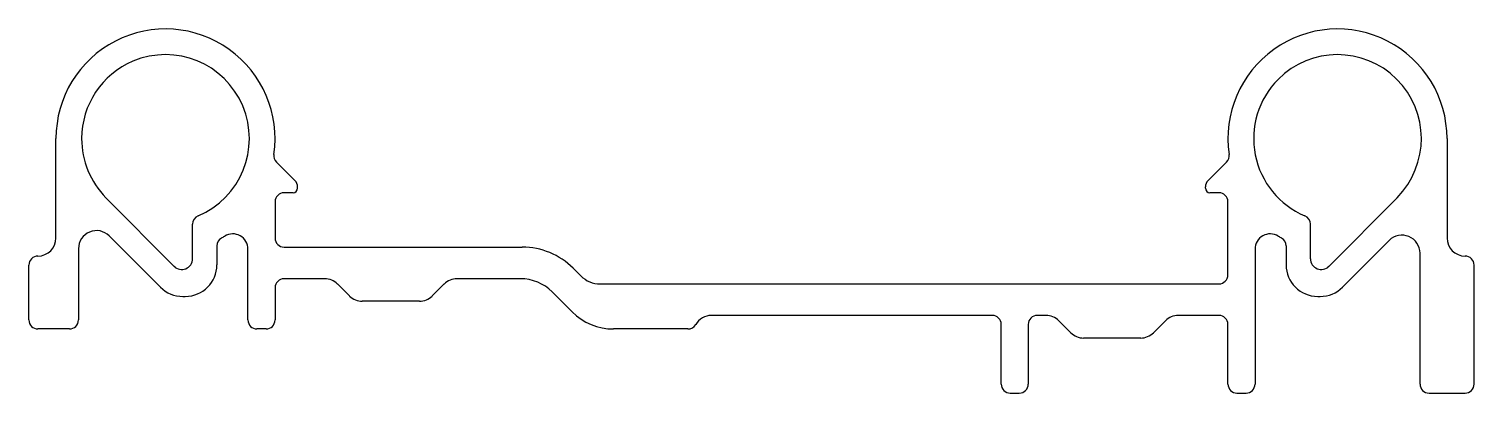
# Model space of a CAD drawing. Header units: metres. Extents: x 0 to 160, y -7 to 33.
import ezdxf

# ---------------------------------------------------------------- set-up
doc = ezdxf.new("R2010")
doc.units = ezdxf.units.M

msp = doc.modelspace()

# ---------------------------------------------------------------- linework, layer by layer
for p, q in [((3, 10.08), (3, 21.1)), ((157.3, 21.1), (157.3, 10.08)), ((27.17, 19.35), (27.17, 19.35)), ((133.13, 19.35), (133.13, 19.35)), ((29.5, 16.45), (27.46, 18.49)), ((27.46, 18.49), (27.46, 18.49)), ((130.8, 16.45), (132.84, 18.49)), ((132.84, 18.49), (132.84, 18.49)), ((29.5, 16.45), (29.5, 16.45)), ((130.8, 16.45), (130.8, 16.45)), ((16.1, 6.94), (8.55, 14.55)), ((8.55, 14.55), (8.55, 14.55)), ((29.3, 15.1), (28.3, 15.1)), ((29.8, 15.6), (29.8, 15.74)), ((130.5, 15.6), (130.5, 15.74)), ((132, 15.1), (131, 15.1)), ((144.2, 6.94), (151.75, 14.55)), ((151.75, 14.55), (151.75, 14.55)), ((27.3, 14.1), (27.3, 10.07)), ((133, 6), (133, 14.1)), ((18.15, 7.79), (18.15, 11.61)), ((18.76, 12.53), (18.76, 12.53)), ((141.54, 12.53), (141.54, 12.53)), ((142.15, 7.79), (142.15, 11.61)), ((8.91, 10.31), (14.59, 4.63)), ((8.91, 10.31), (8.91, 10.31)), ((21.36, 10.08), (21.36, 10.08)), ((21.72, 10.29), (21.72, 10.29)), ((138.58, 10.29), (138.58, 10.29)), ((138.94, 10.08), (138.94, 10.08)), ((150.89, 9.81), (145.71, 4.63)), ((150.89, 9.81), (150.89, 9.81)), ((1, 8.08), (1, 8.08)), ((5.5, 8.9), (5.5, 1)), ((20.85, 9.21), (20.85, 7.11)), ((24.3, 1), (24.3, 8.84)), ((28.3, 9.07), (54.72, 9.07)), ((136, 8.84), (136, -6.1)), ((139.45, 9.21), (139.45, 7.11)), ((154.3, -6.1), (154.3, 8.4)), ((159.3, 8.08), (159.3, 8.08)), ((0, 1), (0, 7.08)), ((16.1, 6.94), (16.1, 6.94)), ((60.38, 6.73), (61.23, 5.88)), ((60.38, 6.73), (60.38, 6.73)), ((144.2, 6.94), (144.2, 6.94)), ((160.3, -6.1), (160.3, 7.08)), ((32.82, 5.57), (28.3, 5.57)), ((34.24, 4.99), (35.56, 3.66)), ((34.24, 4.99), (34.24, 4.99)), ((46.06, 4.99), (44.74, 3.66)), ((46.06, 4.99), (46.06, 4.99)), ((54.52, 5.57), (47.48, 5.57)), ((61.23, 5.88), (61.23, 5.88)), ((63.35, 5), (132, 5)), ((14.59, 4.63), (14.59, 4.63)), ((17.07, 3.61), (17.35, 3.61)), ((27.3, 4.57), (27.3, 1)), ((35.56, 3.66), (35.56, 3.66)), ((44.74, 3.66), (44.74, 3.66)), ((60.26, 1.9), (58.05, 4.11)), ((58.05, 4.11), (58.05, 4.11)), ((142.95, 3.61), (143.23, 3.61)), ((145.71, 4.63), (145.71, 4.63)), ((40.15, 3.07), (36.98, 3.07)), ((43.32, 3.07), (40.15, 3.07)), ((60.26, 1.9), (60.26, 1.9)), ((4.5, 0), (1, 0)), ((26.3, 0), (25.3, 0)), ((73.1, 0), (64.85, 0)), ((64.85, 0), (64.85, 0)), ((73.1, 0), (73.1, 0)), ((73.97, 0.5), (73.97, 0.5)), ((106.85, 1.5), (75.7, 1.5)), ((107.85, -6.1), (107.85, 0.5)), ((110.85, 0.5), (110.85, -6.1)), ((112.82, 1.5), (111.85, 1.5)), ((114.24, 0.91), (115.56, -0.41)), ((114.24, 0.91), (114.24, 0.91)), ((126.06, 0.91), (124.74, -0.41)), ((126.06, 0.91), (126.06, 0.91)), ((132, 1.5), (127.48, 1.5)), ((133, -6.1), (133, 0.5)), ((115.56, -0.41), (115.56, -0.41)), ((120.15, -1), (116.98, -1)), ((123.32, -1), (120.15, -1)), ((124.74, -0.41), (124.74, -0.41)), ((108.85, -7.1), (109.85, -7.1)), ((134, -7.1), (135, -7.1)), ((155.3, -7.1), (159.3, -7.1))]:
    msp.add_line(p, q)
for centre, radius, start, end in [((15.15, 21.1), 12.15, 351.6996, 180), ((145.15, 21.1), 12.15, 0, 188.3021), ((15.15, 21.1), 9.3, 112.8518, 180), ((15.15, 21.1), 9.3, 292.8518, 112.8518), ((145.15, 21.1), 9.3, 315.2086, 135.2086), ((145.15, 21.1), 9.3, 135.2086, 247.1482), ((15.15, 21.1), 9.3, 180, 224.792), ((28.16, 19.2), 1, 171.6996, 225), ((132.14, 19.2), 1, 315, 8.3021), ((28.8, 15.74), 1, 0, 45), ((131.5, 15.74), 1, 135, 180), ((28.3, 14.1), 1, 90, 180), ((29.3, 15.6), 0.5, 270, 0), ((131, 15.6), 0.5, 180, 270), ((132, 14.1), 1, 0, 90), ((19.15, 11.61), 1, 112.8518, 180), ((141.15, 11.61), 1, 0, 67.1482), ((1, 10.08), 2, 270, 0), ((7.5, 8.9), 2, 45, 180), ((21.85, 9.21), 1, 119.396, 180), ((15.15, 21.1), 12.65, 299.396, 301.2762), ((22.6, 8.84), 1.7, 0, 121.2762), ((28.3, 10.07), 1, 180, 270), ((137.7, 8.84), 1.7, 58.7238, 180), ((145.15, 21.1), 12.65, 238.7238, 240.604), ((138.45, 9.21), 1, 0, 60.604), ((152.3, 8.4), 2, 0, 135), ((159.3, 10.08), 2, 180, 270), ((1, 7.08), 1, 90, 180), ((54.72, 1.07), 8, 45, 90), ((159.3, 7.08), 1, 0, 90), ((16.95, 7.79), 1.2, 224.792, 0), ((17.35, 7.11), 3.5, 270, 0), ((142.95, 7.11), 3.5, 180, 270), ((143.35, 7.79), 1.2, 180, 315.2086), ((28.3, 4.57), 1, 90, 180), ((32.82, 3.57), 2, 45, 90), ((47.48, 3.57), 2, 90, 135), ((54.52, 0.57), 5, 45, 90), ((63.35, 8), 3, 225, 270), ((132, 6), 1, 270, 0), ((17.07, 7.11), 3.5, 225, 270), ((36.98, 5.07), 2, 225, 270), ((43.32, 5.07), 2, 270, 315), ((143.23, 7.11), 3.5, 270, 315), ((64.85, 6.5), 6.5, 225, 270), ((1, 1), 1, 180, 270), ((4.5, 1), 1, 270, 0), ((25.3, 1), 1, 180, 270), ((26.3, 1), 1, 270, 0), ((73.1, 1), 1, 270, 330), ((75.7, -0.5), 2, 90, 150), ((106.85, 0.5), 1, 0, 90), ((111.85, 0.5), 1, 90, 180), ((112.82, -0.5), 2, 45, 90), ((127.48, -0.5), 2, 90, 135), ((132, 0.5), 1, 0, 90), ((116.98, 1), 2, 225, 270), ((123.32, 1), 2, 270, 315), ((108.85, -6.1), 1, 180, 270), ((109.85, -6.1), 1, 270, 0), ((134, -6.1), 1, 180, 270), ((135, -6.1), 1, 270, 0), ((155.3, -6.1), 1, 180, 270), ((159.3, -6.1), 1, 270, 0)]:
    msp.add_arc(centre, radius, start, end)

doc.saveas('drawing.dxf')
